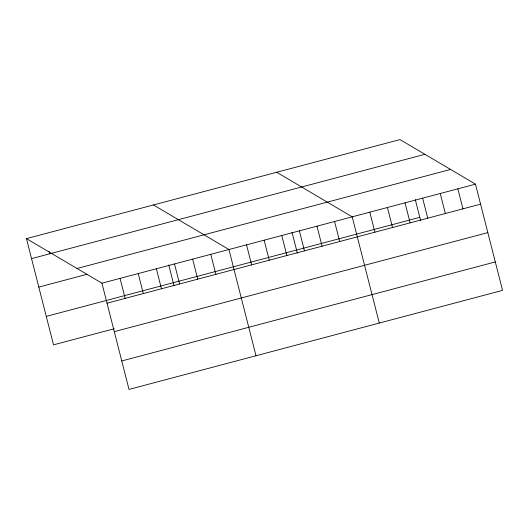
<?xml version="1.0" encoding="UTF-8"?>
<svg xmlns="http://www.w3.org/2000/svg" width="529" height="529" viewBox="0 0 529 529"><rect width="100%" height="100%" fill="white"/><g stroke="black" fill="none" stroke-linecap="round" stroke-linejoin="round"><path stroke-width="0.79" d="M26.45 238.619L399.99 139.583L475.472 184.158L502.55 290.381L129.01 389.417L101.932 283.187L26.45 238.619L53.528 344.842L114.271 328.734M31.548 258.621L424.899 154.296M77.022 268.481L450.563 169.452M38.802 287.075L86.921 274.32M101.932 283.187L475.472 184.158M46.274 316.388L419.814 217.359M107.03 303.196L480.577 204.168M114.284 331.65L487.824 232.621M121.756 360.963L495.296 261.934M276.727 172.269L352.202 216.837L379.28 323.06M153.456 204.948L228.938 249.523L256.01 355.746M457.863 188.827L462.961 208.836M440.254 193.495L445.352 213.504M422.645 198.163L427.743 218.173M415.291 199.618L420.621 220.52M405.035 202.832L410.134 222.841M387.426 207.5L392.525 227.51M369.817 212.169L374.916 232.178M334.593 221.506L339.697 241.515M316.983 226.174L322.082 246.183M299.374 230.842L304.473 250.852M292.028 232.297L297.351 253.199M281.765 235.517L286.863 255.52M264.156 240.186L269.254 260.189M246.547 244.854L251.645 264.857M210.793 254.33L215.892 274.339M192.649 259.137L197.747 279.147M174.504 263.951L179.602 283.954M168.758 264.976L174.087 285.878M156.359 268.758L161.464 288.768M138.221 273.572L143.319 293.575M120.076 278.38L125.175 298.389M49.078 251.414L49.693 253.814"/></g></svg>
